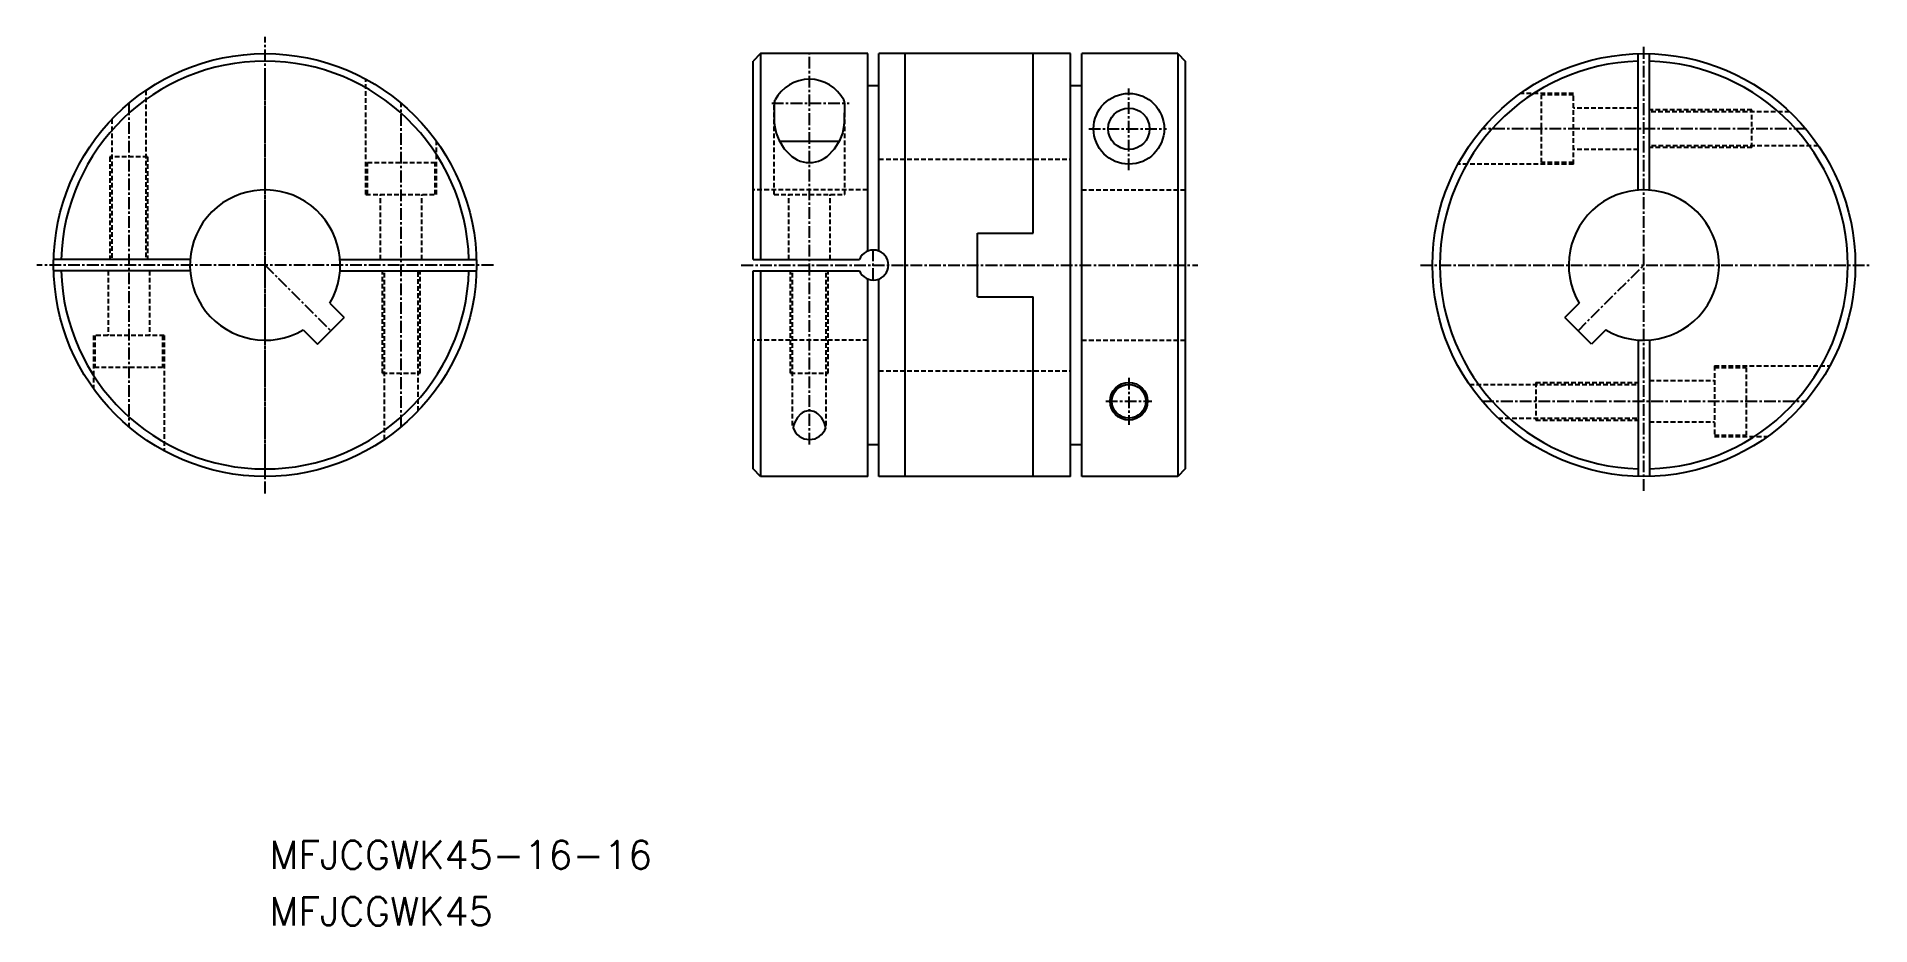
# Model space of a CAD drawing. Extents: x 15 to 210, y 32 to 126.
import ezdxf

# ---------------------------------------------------------------- set-up
doc = ezdxf.new("R2010")
doc.units = 0
doc.linetypes.add('CENTER', pattern=[2, 1.25, -0.25, 0.25, -0.25])
doc.linetypes.add('DASHED', pattern=[0.75, 0.5, -0.25])
doc.layers.get('0').update_dxf_attribs({"linetype": 'CONTINUOUS'})
doc.layers.add('CENTER', color=1, linetype='CENTER')
doc.styles.add('MISUMI', font='txt.shx')

msp = doc.modelspace()

# ---------------------------------------------------------------- linework, layer by layer
at = {"color": 7, "linetype": 'CONTINUOUS'}
for p, q in [((92.28, 124.41), (91.48, 123.61)), ((91.48, 102.51), (91.48, 123.61)), ((103.68, 124.41), (92.28, 124.41)), ((92.28, 124.41), (92.28, 102.51)), ((103.68, 103.4), (103.68, 124.41)), ((125.28, 124.41), (104.88, 124.41)), ((104.88, 103.4), (104.88, 124.41)), ((107.68, 79.41), (107.68, 124.41)), ((121.28, 105.31), (121.28, 124.41)), ((125.28, 79.41), (125.28, 124.41)), ((136.68, 124.41), (126.48, 124.41)), ((126.48, 79.41), (126.48, 124.41)), ((136.68, 124.41), (137.48, 123.61)), ((136.68, 124.41), (136.68, 79.41)), ((137.48, 123.61), (137.48, 80.21)), ((185.68, 109.89), (185.68, 124.41)), ((186.88, 109.89), (186.88, 124.41)), ((103.68, 121.01), (104.88, 121.01)), ((125.28, 121.01), (126.48, 121.01)), ((100.64, 115.06), (94.32, 115.06)), ((115.36, 105.31), (121.28, 105.31)), ((115.36, 98.51), (115.36, 105.31)), ((31.57, 102.51), (17.06, 102.51)), ((47.53, 102.51), (62.04, 102.51)), ((91.48, 102.51), (102.8, 102.51)), ((31.57, 101.31), (17.06, 101.31)), ((47.53, 101.31), (62.04, 101.31)), ((91.48, 101.31), (102.8, 101.31)), ((91.48, 80.21), (91.48, 101.31)), ((92.28, 101.31), (92.28, 79.41)), ((103.68, 79.41), (103.68, 100.43)), ((104.88, 79.41), (104.88, 100.43)), ((46.44, 97.85), (47.97, 96.32)), ((115.36, 98.51), (121.28, 98.51)), ((121.28, 79.41), (121.28, 98.51)), ((179.39, 97.85), (177.86, 96.32)), ((45.14, 93.49), (47.97, 96.32)), ((180.69, 93.49), (177.86, 96.32)), ((43.61, 95.02), (45.14, 93.49)), ((182.22, 95.02), (180.69, 93.49)), ((185.68, 93.94), (185.68, 79.42)), ((186.88, 93.94), (186.88, 79.42)), ((103.68, 82.81), (104.88, 82.81)), ((125.28, 82.81), (126.48, 82.81)), ((92.28, 79.41), (91.48, 80.21)), ((137.48, 80.21), (136.68, 79.41)), ((103.68, 79.41), (92.28, 79.41)), ((125.28, 79.41), (104.88, 79.41)), ((136.68, 79.41), (126.48, 79.41))]:
    msp.add_line(p, q, dxfattribs=at)
at = {"color": 3, "linetype": 'DASHED'}
for p, q in [((50.29, 109.41), (50.29, 121.68)), ((26.85, 120.49), (26.85, 102.51)), ((93.72, 109.41), (93.72, 119.12)), ((101.24, 109.41), (101.24, 119.12)), ((178.78, 120.17), (173.13, 120.17)), ((175.38, 112.81), (175.38, 120.01)), ((178.78, 120.01), (175.38, 120.01)), ((178.78, 112.65), (178.78, 120.17)), ((23.25, 117.42), (23.25, 102.51)), ((185.68, 118.61), (178.78, 118.61)), ((197.78, 118.41), (186.88, 118.41)), ((201.79, 118.21), (186.88, 118.21)), ((197.78, 114.41), (197.78, 118.41)), ((23.05, 113.41), (23.05, 102.51)), ((27.05, 113.41), (23.05, 113.41)), ((27.05, 113.41), (27.05, 102.51)), ((57.81, 109.41), (57.81, 115.06)), ((185.68, 114.21), (178.78, 114.21)), ((204.85, 114.61), (186.88, 114.61)), ((197.78, 114.41), (186.88, 114.41)), ((50.45, 112.81), (57.65, 112.81)), ((50.45, 109.41), (50.45, 112.81)), ((57.65, 109.41), (57.65, 112.81)), ((104.88, 113.16), (125.28, 113.16)), ((178.78, 112.65), (166.51, 112.65)), ((178.78, 112.81), (175.38, 112.81)), ((50.29, 109.41), (57.81, 109.41)), ((51.85, 102.51), (51.85, 109.41)), ((56.25, 102.51), (56.25, 109.41)), ((103.68, 109.91), (91.48, 109.91)), ((93.72, 109.41), (101.24, 109.41)), ((95.28, 102.51), (95.28, 109.41)), ((99.68, 102.51), (99.68, 109.41)), ((126.48, 109.91), (137.48, 109.91)), ((22.85, 101.31), (22.85, 94.41)), ((27.25, 101.31), (27.25, 94.41)), ((52.05, 90.41), (52.05, 101.31)), ((52.25, 83.34), (52.25, 101.31)), ((55.85, 86.4), (55.85, 101.31)), ((56.05, 90.41), (56.05, 101.31)), ((95.48, 90.41), (95.48, 101.31)), ((95.68, 84.84), (95.68, 101.31)), ((99.28, 84.84), (99.28, 101.31)), ((99.48, 90.41), (99.48, 101.31)), ((21.29, 94.41), (21.29, 88.77)), ((28.81, 94.41), (21.29, 94.41)), ((21.45, 94.41), (21.45, 91.01)), ((28.65, 94.41), (28.65, 91.01)), ((28.81, 94.41), (28.81, 82.14)), ((103.68, 93.91), (91.48, 93.91)), ((126.48, 93.91), (137.48, 93.91)), ((28.65, 91.01), (21.45, 91.01)), ((52.05, 90.41), (56.05, 90.41)), ((95.48, 90.41), (99.48, 90.41)), ((104.88, 90.66), (125.28, 90.66)), ((193.78, 91.17), (206.05, 91.17)), ((193.78, 91.17), (193.78, 83.65)), ((193.78, 91.01), (197.18, 91.01)), ((197.18, 91.01), (197.18, 83.81)), ((167.71, 89.21), (185.68, 89.21)), ((174.78, 89.41), (185.68, 89.41)), ((174.78, 89.41), (174.78, 85.41)), ((186.88, 89.61), (193.78, 89.61)), ((170.77, 85.61), (185.68, 85.61)), ((174.78, 85.41), (185.68, 85.41)), ((186.88, 85.21), (193.78, 85.21)), ((193.78, 83.81), (197.18, 83.81)), ((193.78, 83.65), (199.43, 83.65))]:
    msp.add_line(p, q, dxfattribs=at)
at = {"color": 7, "linetype": 'CONTINUOUS'}
for points in [[(93.72, 119.12), (93.74, 117.11), (93.78, 116.78), (93.94, 115.94), (94.22, 115.22), (94.8, 114.26), (95.6, 113.46), (95.89, 113.27), (96.19, 113.11), (96.5, 112.98), (96.83, 112.89), (97.15, 112.83), (97.48, 112.82), (97.81, 112.83), (98.13, 112.89), (98.45, 112.98), (98.76, 113.11), (99.07, 113.27), (99.36, 113.46), (100.16, 114.26), (100.74, 115.22), (101.02, 115.94), (101.18, 116.78), (101.21, 117.11), (101.24, 119.12)], [(99.22, 84.6), (99.17, 84.84), (99.04, 85.2), (98.76, 85.68), (98.38, 86.08), (98.24, 86.18), (98.09, 86.26), (97.95, 86.32), (97.79, 86.37), (97.64, 86.39), (97.48, 86.4), (97.32, 86.39), (97.17, 86.37), (97.01, 86.32), (96.86, 86.26), (96.72, 86.18), (96.58, 86.08), (96.2, 85.68), (95.92, 85.2), (95.79, 84.84), (95.74, 84.6)]]:
    msp.add_lwpolyline(points, dxfattribs=at)
for centre, radius in [((39.55, 101.91), 22.5), ((186.28, 101.91), 22.5), ((131.48, 116.41), 3.76), ((131.48, 116.41), 2.2), ((131.47, 87.41), 2), ((131.47, 87.41), 1.8)]:
    msp.add_circle(centre, radius, dxfattribs=at)
for centre, radius, start, end in [((39.55, 101.91), 21.7, 1.5844, 178.4156), ((186.28, 101.91), 21.7, 91.5844, 268.4156), ((186.28, 101.91), 21.7, 271.5844, 88.4156), ((97.48, 117.54), 4.14, 27.9165, 152.0835), ((94.66, 119.06), 0.944, 153.2607, 176.265), ((100.3, 119.06), 0.944, 3.7345, 26.7395), ((39.55, 101.91), 8, 329.4775, 300.5225), ((186.28, 101.91), 8, 239.4775, 210.5225), ((104.28, 101.91), 1.6, 202.0243, 157.9757), ((39.55, 101.91), 21.7, 181.5844, 358.4156), ((97.48, 85.17), 1.83, 198.1858, 341.8142)]:
    msp.add_arc(centre, radius, start, end, dxfattribs=at)
at = {"layer": 'CENTER', "color": 1, "linetype": 'CENTER'}
for p, q in [((39.55, 77.61), (39.55, 126.21)), ((186.28, 77.87), (186.28, 125.27)), ((97.48, 82.81), (97.48, 124.41)), ((39.55, 79.41), (39.55, 122.71)), ((25.05, 119.12), (25.05, 84.71)), ((54.05, 84.71), (54.05, 119.12)), ((93.48, 119.12), (101.7, 119.12)), ((131.48, 111.99), (131.48, 120.7)), ((127.2, 116.41), (135.48, 116.41)), ((203.48, 116.41), (169.07, 116.41)), ((104.28, 100.31), (104.28, 103.51)), ((63.85, 101.91), (15.25, 101.91)), ((39.55, 101.91), (46.55, 94.91)), ((90.23, 101.91), (138.83, 101.91)), ((162.51, 101.91), (210.38, 101.91)), ((179.27, 94.91), (186.28, 101.91)), ((131.47, 89.92), (131.47, 84.9)), ((129.03, 87.41), (133.91, 87.41)), ((169.07, 87.41), (203.48, 87.41))]:
    msp.add_line(p, q, dxfattribs=at)

# ---------------------------------------------------------------- texts
at = {"color": 7, "linetype": 'CONTINUOUS', "style": 'MISUMI'}
for s, p in [('MFJCGWK45-16-16', (40, 37.64)), ('MFJCGWK45', (40, 31.64))]:
    msp.add_text(s, height=3, dxfattribs=at).set_placement(p)

doc.saveas('drawing.dxf')
